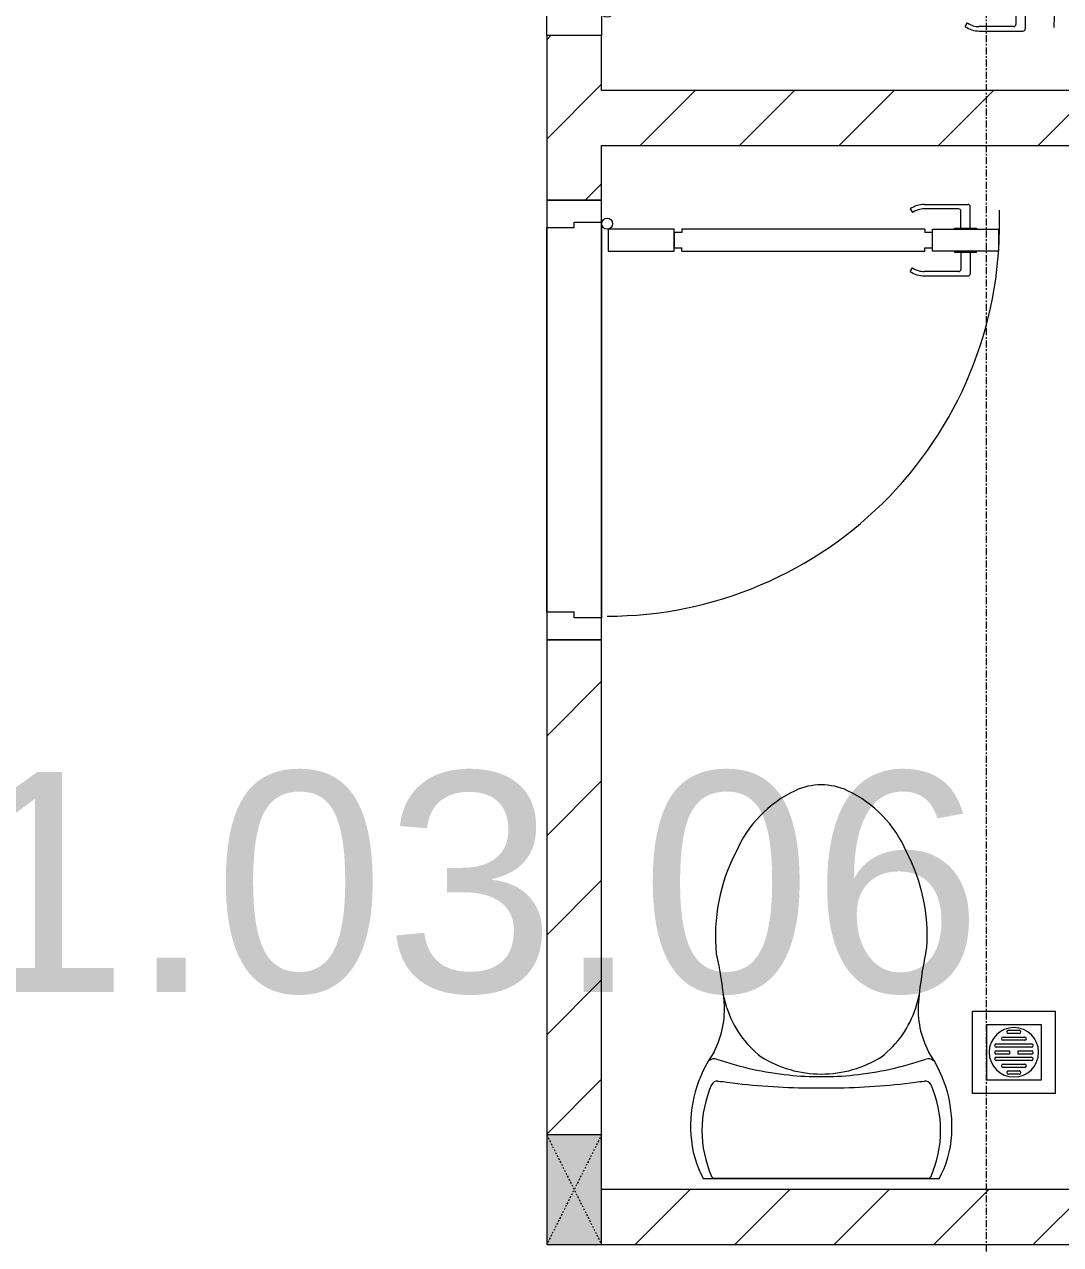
# Model space of a CAD drawing. Header units: millimetres. Extents: x 1591 to 240306, y -15958 to 82755.
# Drawn here: x 48104 to 49989, y 56637 to 58857 of the extents above; entities that cross this region are included whole.
import ezdxf

# ---------------------------------------------------------------- set-up
doc = ezdxf.new("R2010")
doc.units = ezdxf.units.MM
doc.linetypes.add('Dash', pattern=[6, 3, -3])
doc.linetypes.add('Grid Line', pattern=[22.225, 12.7, -3.175, 3.175, -3.175])
for name, color, linetype, lineweight in [('0-1', 7, 'Continuous', 5), ('A-AREA-IDEN', 2, 'Continuous', 9), ('A-DETL-GENF-1', 9, 'Continuous', 9), ('A-DOOR-1', 254, 'Continuous', 9), ('A-DOOR-2', 9, 'Continuous', 9), ('A-FLOR-2', 9, 'Continuous', 9), ('A-WALL-1', 253, 'Continuous', 18), ('A-WALL-2', 9, 'Continuous', 9), ('A-WALL-PATT-1', 10, 'Continuous', 9), ('M-EQPM-1', 254, 'Continuous', 9), ('P-SANR-FIXT-1', 254, 'Continuous', 9), ('S-COLS', 52, 'Continuous', 9), ('S-COLS-3', 254, 'Continuous', 9), ('S-COLS-4', 253, 'Continuous', 18), ('S-COLS-HDLN-1', 9, 'Dash', 9), ('S-GRID-1', 1, 'Grid Line', 9)]:
    doc.layers.add(name, color=color, linetype=linetype, lineweight=lineweight)
doc.styles.add('Arial_6', font='arial_0.ttf', dxfattribs={"height": 400})
pattern_1 = [(45, (0, 0), (-90.50967, 90.50967), [])]

# ---------------------------------------------------------------- blocks, each defined once
blk = doc.blocks.new('DOOR_CW_01 CANH MO-PANEL KINH - DIW_01-900x2200-CỬA GỖ VÂN LAMINATE-V156-TKCS_MB TẦNG 3-4')
at = {"layer": 'A-DETL-GENF-1'}
for p, q in [((-397, -182), (-397, -62)), ((-397, -62), (-357, -62)), ((-357, -62), (-357, -182)), ((-357, -182), (-397, -182)), ((-397, -196), (-391, -196)), ((-397, -738), (-397, -196)), ((-391, -196), (-391, -182)), ((-391, -182), (-363, -182)), ((-363, -182), (-363, -196)), ((-357, -196), (-363, -196)), ((-357, -196), (-357, -738)), ((-433.9, -711.2), (-427.3, -715.8)), ((-320.1, -711.2), (-326.7, -715.8)), ((-442, -737), (-442, -816.5)), ((-434, -799.5), (-434, -737)), ((-397, -738), (-391, -738)), ((-357, -752), (-397, -752)), ((-397, -752), (-397, -872)), ((-391, -752), (-391, -738)), ((-363, -752), (-391, -752)), ((-357, -738), (-363, -738)), ((-363, -738), (-363, -752)), ((-357, -872), (-357, -752)), ((-320, -799.5), (-320, -737)), ((-312, -737), (-312, -816.5)), ((-399, -792.2), (-399, -831.8)), ((-397, -792.2), (-399, -792.2)), ((-397, -792.2), (-397, -831.8)), ((-357, -792.2), (-357, -831.8)), ((-357, -792.2), (-355, -792.2)), ((-355, -792.2), (-355, -831.8)), ((-399, -820.5), (-438, -820.5)), ((-399, -803.5), (-430, -803.5)), ((-355, -803.5), (-324, -803.5)), ((-355, -820.5), (-316, -820.5)), ((-399, -831.8), (-397, -831.8)), ((-355, -831.8), (-357, -831.8)), ((-397, -872), (-357, -872))]:
    blk.add_line(p, q, dxfattribs=at)
blk.add_circle((-407, -60), 10, dxfattribs=at)
for centre, radius, start, end in [((-407, -60), 814, 268, 0), ((-397, -737), 45, 145, 180), ((-397, -737), 37, 145, 180), ((-357, -737), 37, 0, 35), ((-357, -737), 45, 360, 35), ((-438, -816.5), 4, 180, 270), ((-430, -799.5), 4, 180, 270), ((-324, -799.5), 4, 270, 0), ((-316, -816.5), 4, 270, 0)]:
    blk.add_arc(centre, radius, start, end, dxfattribs=at)
at = {"layer": 'A-DOOR-2'}
for p, q in [((-450, -50), (-450, 50)), ((-450, 50), (-400, 50)), ((-400, 50), (-400, 0)), ((400, 0), (400, 50)), ((400, 50), (450, 50)), ((-410, 0), (-410, -50)), ((-400, 0), (-410, 0)), ((410, 0), (400, 0)), ((410, -50), (410, 0)), ((-410, -50), (-450, -50)), ((-407, -50), (-382, -50)), ((450, -50), (410, -50))]:
    blk.add_line(p, q, dxfattribs=at)
blk = doc.blocks.new('DOOR_CW_01 CANH MO-PANEL KINH - DIG_02-800x2200-CỬA NHÔM KÍNH-V105-TKCS_MB TẦNG 3-4')
at = {"layer": 'A-DETL-GENF-1'}
for p, q in [((-347, 772), (-307, 772)), ((-347, 652), (-347, 772)), ((-307, 772), (-307, 652)), ((-392, 637), (-392, 716.5)), ((-349, 720.5), (-388, 720.5)), ((-349, 731.8), (-347, 731.8)), ((-349, 692.2), (-349, 731.8)), ((-347, 692.2), (-347, 731.8)), ((-307, 692.2), (-307, 731.8)), ((-305, 731.8), (-307, 731.8)), ((-305, 692.2), (-305, 731.8)), ((-305, 720.5), (-266, 720.5)), ((-262, 637), (-262, 716.5)), ((-384, 699.5), (-384, 637)), ((-349, 703.5), (-380, 703.5)), ((-347, 692.2), (-349, 692.2)), ((-307, 692.2), (-305, 692.2)), ((-305, 703.5), (-274, 703.5)), ((-270, 699.5), (-270, 637)), ((-307, 652), (-347, 652)), ((-313, 652), (-341, 652)), ((-341, 652), (-341, 638)), ((-313, 638), (-313, 652)), ((-347, 638), (-341, 638)), ((-347, 638), (-347, 196)), ((-307, 638), (-313, 638)), ((-307, 196), (-307, 638)), ((-383.9, 611.2), (-377.3, 615.8)), ((-270.1, 611.2), (-276.7, 615.8)), ((-347, 196), (-341, 196)), ((-307, 182), (-347, 182)), ((-347, 182), (-347, 62)), ((-341, 196), (-341, 182)), ((-341, 182), (-313, 182)), ((-307, 196), (-313, 196)), ((-313, 182), (-313, 196)), ((-307, 62), (-307, 182)), ((-347, 62), (-307, 62))]:
    blk.add_line(p, q, dxfattribs=at)
blk.add_circle((-357, 60), 10, dxfattribs=at)
for centre, radius, start, end in [((-357, 60), 714, 360, 92), ((-388, 716.5), 4, 90, 180), ((-266, 716.5), 4, 0, 90), ((-380, 699.5), 4, 90, 180), ((-274, 699.5), 4, 0, 90), ((-347, 637), 45, 180, 215), ((-347, 637), 37, 180, 215), ((-307, 637), 37, 325, 0), ((-307, 637), 45, 325, 0)]:
    blk.add_arc(centre, radius, start, end, dxfattribs=at)
at = {"layer": 'A-DOOR-2'}
for p, q in [((-360, 50), (-400, 50)), ((-400, 50), (-400, -50)), ((-360, 0), (-360, 50)), ((-357, 50), (-332, 50)), ((400, 50), (360, 50)), ((360, 50), (360, 0)), ((400, -50), (400, 50)), ((-350, 0), (-360, 0)), ((-350, -50), (-350, 0)), ((360, 0), (350, 0)), ((350, 0), (350, -50)), ((-400, -50), (-350, -50)), ((350, -50), (400, -50))]:
    blk.add_line(p, q, dxfattribs=at)
blk = doc.blocks.new('TOILET - TOILET-400871-TKCS_MB TẦNG 3-4')
at = {"layer": 'P-SANR-FIXT-1'}
for p, q in [((-171.7, 330.3), (-178.6, 355.5)), ((171.7, 330.3), (178.6, 355.5)), ((214.2, 19), (-214.2, 19)), ((194, 19.9), (-194, 19.9))]:
    blk.add_line(p, q, dxfattribs=at)
for centre, radius, start, end in [((0, 624.4), 111.7, 64.7718, 115.2282), ((45.1, 528.6), 217.6, 115.2282, 156.7784), ((-45.1, 528.6), 217.6, 23.2216, 64.7718), ((137.1, 461.2), 329.8, 152.3122, 185.6513), ((-137.1, 461.2), 329.8, 356.3165, 27.6878), ((-719.2, 297.5), 544.3, 4.5441, 13.9464), ((-1948.3, 805.1), 2171.2, 349.1051, 350.319), ((719.2, 297.5), 544.3, 169.7121, 175.4559), ((-343.5, 327.4), 167.3, 332.62, 4.5441), ((343.5, 327.4), 167.3, 175.4559, 207.38), ((-0.4, 384), 179.5, 197.4036, 232.5964), ((0.4, 384), 179.5, 307.4036, 342.5964), ((-4, 115.7), 233.6, 144.7853, 164.7039), ((4, 115.7), 233.6, 15.2961, 35.2147), ((-195, 224.1), 13.8, 71.0073, 129.3276), ((0.6, 792.1), 586.9, 251.0073, 264.1678), ((0, 416), 206.1, 237.9268, 270), ((0, 416), 206.1, 270, 302.0732), ((-0.6, 792.1), 586.9, 275.8322, 288.9927), ((195, 224.1), 13.8, 50.6724, 108.9927), ((0, 786.7), 581.5, 264.1678, 275.8322), ((-9.8, 107.2), 207.3, 156.2862, 203.7138), ((-189.1, 185.5), 11.7, 82.4212, 154.5895), ((178.9, 2951.3), 2778.4, 262.4212, 262.7649), ((-14.3, 1400.4), 1215.6, 262.593, 269.6026), ((0, 3462.8), 3278, 269.6026, 270.3974), ((14.3, 1400.4), 1215.6, 270.3974, 277.407), ((-178.9, 2951.3), 2778.4, 277.2351, 277.5788), ((189.1, 185.5), 11.7, 25.4105, 97.5788), ((9.8, 107.2), 207.3, 336.2862, 23.7138), ((1.9, 114.1), 239.7, 164.7039, 183.5487), ((-1.9, 114.1), 239.7, 356.4513, 15.2961), ((-46.1, 111.1), 191.6, 183.5487, 208.7191), ((46.1, 111.1), 191.6, 331.2809, 356.4513), ((-193.7, 26.4), 6.48, 203.7138, 267.6832), ((193.7, 26.4), 6.48, 272.3168, 336.2862)]:
    blk.add_arc(centre, radius, start, end, dxfattribs=at)
blk = doc.blocks.new('THU NUOC - THU NUOC-455054-TKCS_MB TẦNG 3-4')
at = {"layer": 'M-EQPM-1'}
for p, q in [((-66.3, -70.6), (-66.3, 79.4)), ((-66.3, 79.4), (83.7, 79.4)), ((83.7, 79.4), (83.7, -70.6)), ((58.7, 54.4), (-41.3, 54.4)), ((-41.3, 54.4), (-41.3, -45.6)), ((-1.1, 44.5), (18.5, 44.5)), ((58.7, -45.6), (58.7, 54.4)), ((-11, 32.1), (28.5, 32.1)), ((28.5, 26.1), (-11, 26.1)), ((18.5, 38.5), (-1.1, 38.5)), ((-23.3, 19.6), (40.9, 19.6)), ((40.9, 13.6), (-23.3, 13.6)), ((-23.3, 7.2), (0.7, 7.2)), ((0.7, 1.2), (-23.3, 1.2)), ((0.7, 7.2), (0.7, 1.2)), ((16.7, 1.2), (16.7, 7.2)), ((16.7, 7.2), (40.9, 7.2)), ((40.9, 1.2), (16.7, 1.2)), ((-23.3, -4.8), (40.9, -4.8)), ((40.9, -10.8), (-23.3, -10.8)), ((-11, -17.3), (28.5, -17.3)), ((28.5, -23.3), (-11, -23.3)), ((-1.1, -29.6), (18.5, -29.6)), ((18.5, -35.6), (-1.1, -35.6)), ((-41.3, -45.6), (58.7, -45.6)), ((83.7, -70.6), (-66.3, -70.6))]:
    blk.add_line(p, q, dxfattribs=at)
for centre, radius, start, end in [((8.7, 4.4), 45, 0, 180), ((8.7, 4.4), 45, 360, 180), ((-1.1, 41.5), 3, 90, 270), ((18.5, 41.5), 3, 270, 90), ((-11, 29.1), 3, 90, 270), ((28.5, 29.1), 3, 270, 90), ((8.7, 4.4), 45, 180, 0), ((8.7, 4.4), 45, 180, 360), ((-23.3, 16.6), 3, 90, 270), ((-23.3, 4.2), 3, 90, 270), ((40.9, 16.6), 3, 270, 90), ((40.9, 4.2), 3, 270, 90), ((-23.3, -7.8), 3, 90, 270), ((-11, -20.3), 3, 90, 270), ((28.5, -20.3), 3, 270, 90), ((40.9, -7.8), 3, 270, 90), ((-1.1, -32.6), 3, 90, 270), ((18.5, -32.6), 3, 270, 90)]:
    blk.add_arc(centre, radius, start, end, dxfattribs=at)
blk = doc.blocks.new('G1_SOF - BO TRU - 100x200-745959-TKCS_MB TẦNG 3-4')
at = {"layer": 'S-COLS'}
blk.add_hatch(color=256, dxfattribs=at).paths.add_polyline_path([(-50, 100), (-50, -100), (50, -100), (50, 100)])
at = {"layer": 'S-COLS-4'}
for p, q in [((50, 100), (-50, 100)), ((-50, 100), (-50, -100)), ((50, -100), (50, 100)), ((-50, -100), (50, -100))]:
    blk.add_line(p, q, dxfattribs=at)
at = {"layer": 'S-COLS-HDLN-1'}
for p, q in [((50, 100), (-50, -100)), ((-50, 100), (50, -100))]:
    blk.add_line(p, q, dxfattribs=at)
blk = doc.blocks.new('NCV_TKTC_TANG 3 - 4_rvt-2-TKCS_MB TẦNG 3-4')
at = {"layer": 'A-WALL-PATT-1'}
h = blk.add_hatch(dxfattribs=at)
h.set_pattern_fill('FP_1', color=256, style=0, pattern_type=2)
h.set_pattern_definition(pattern_1)
h.paths.add_polyline_path([(38142.6, 56836.9), (38152.6, 56836.9), (38152.6, 57737.3), (38052.6, 57737.3), (38052.6, 56836.9)])
h.paths.add_polyline_path([(38152.6, 58537.3), (38152.6, 58836.9), (38052.6, 58836.9), (38052.6, 58537.3)])
h.paths.add_polyline_path([(38052.6, 59936.9), (38152.6, 59936.9), (38152.6, 60536.9), (38052.6, 60536.9)])
h.paths.add_polyline_path([(38152.6, 61436.9), (38152.6, 61561.9), (38052.6, 61561.9), (38052.6, 61436.9)])
h = blk.add_hatch(dxfattribs=at)
h.set_pattern_fill('FP_1', color=256, style=0, pattern_type=2)
h.set_pattern_definition(pattern_1)
h.paths.add_polyline_path([(38152.6, 58636.9), (40052.6, 58636.9), (40052.6, 58736.9), (38152.6, 58736.9)])
h = blk.add_hatch(dxfattribs=at)
h.set_pattern_fill('FP_1', color=256, style=0, pattern_type=2)
h.set_pattern_definition(pattern_1)
h.paths.add_polyline_path([(41606.5, 56636.9), (41852.6, 56636.9), (41852.6, 56736.9), (40052.6, 56736.9), (40052.6, 56636.9), (41203.5, 56636.9)])
h.paths.add_polyline_path([(39952.6, 56636.9), (39952.6, 56736.9), (38152.6, 56736.9), (38152.6, 56636.9), (39188.5, 56636.9)])
at = {"layer": 'A-FLOR-2'}
for p, q in [((38152.6, 57777.3), (38152.6, 58497.3)), ((38052.6, 57787.3), (38052.6, 58487.3)), ((38052.6, 58487.3), (38052.6, 57787.3))]:
    blk.add_line(p, q, dxfattribs=at)
at = {"layer": 'A-WALL-1'}
for p, q in [((38152.6, 58836.9), (38052.6, 58836.9)), ((38052.6, 58836.9), (38052.6, 58537.3)), ((38152.6, 58736.9), (38152.6, 58836.9)), ((40052.6, 58736.9), (38152.6, 58736.9)), ((38152.6, 58537.3), (38152.6, 58636.9)), ((38152.6, 58636.9), (39952.6, 58636.9)), ((38052.6, 58537.3), (38152.6, 58537.3)), ((38152.6, 57737.3), (38052.6, 57737.3)), ((38052.6, 57737.3), (38052.6, 56836.9)), ((38152.6, 56836.9), (38152.6, 57737.3)), ((39952.6, 56736.9), (38152.6, 56736.9)), ((38152.6, 56636.9), (39952.6, 56636.9))]:
    blk.add_line(p, q, dxfattribs=at)
at = {"layer": 'A-WALL-2'}
for p, q in [((38152.6, 58497.3), (38152.6, 57777.3)), ((38052.6, 57787.3), (38052.6, 58487.3))]:
    blk.add_line(p, q, dxfattribs=at)
at = {"layer": 'A-DOOR-1'}
for name, p, rotation in [('DOOR_CW_01 CANH MO-PANEL KINH - DIW_01-900x2200-CỬA GỖ VÂN LAMINATE-V156-TKCS_MB TẦNG 3-4', (38102.6, 59286.9), 89.99999999999915), ('DOOR_CW_01 CANH MO-PANEL KINH - DIG_02-800x2200-CỬA NHÔM KÍNH-V105-TKCS_MB TẦNG 3-4', (38102.6, 58137.3), 269.9999999999992)]:
    blk.add_blockref(name, p, dxfattribs=dict(at, rotation=rotation))
at = {"layer": 'M-EQPM-1'}
blk.add_blockref('THU NUOC - THU NUOC-455054-TKCS_MB TẦNG 3-4', (38893.8, 56982.5), dxfattribs=at)
at = {"layer": 'P-SANR-FIXT-1'}
blk.add_blockref('TOILET - TOILET-400871-TKCS_MB TẦNG 3-4', (38552.2, 56737.3), dxfattribs=at)
at = {"layer": 'S-COLS-3'}
blk.add_blockref('G1_SOF - BO TRU - 100x200-745959-TKCS_MB TẦNG 3-4', (38102.6, 56736.9), dxfattribs=at)

msp = doc.modelspace()

# ---------------------------------------------------------------- linework, layer by layer
at = {"layer": 'S-GRID-1'}
msp.add_line((49853.9, 19175.3), (49853.9, 76690.4), dxfattribs=at)

# ---------------------------------------------------------------- block references
at = {"layer": '0-1'}
msp.add_blockref('NCV_TKTC_TANG 3 - 4_rvt-2-TKCS_MB TẦNG 3-4', (11001.4, 0), dxfattribs=at)

# ---------------------------------------------------------------- texts
at = {"layer": 'A-AREA-IDEN', "insert": (48728.3, 57091), "char_height": 400, "width": 2233.6, "attachment_point": 8, "line_spacing_factor": 0.936439, "style": 'Arial_6'}
msp.add_mtext('\\pt8,16,24,32,40,48,56,64,72,80,88,96,104,112,120,128,136,144,152,160,168,176,184,192,200,208,216,224,232,240,248,256;A1.03.06', dxfattribs=at)

doc.saveas('drawing.dxf')
